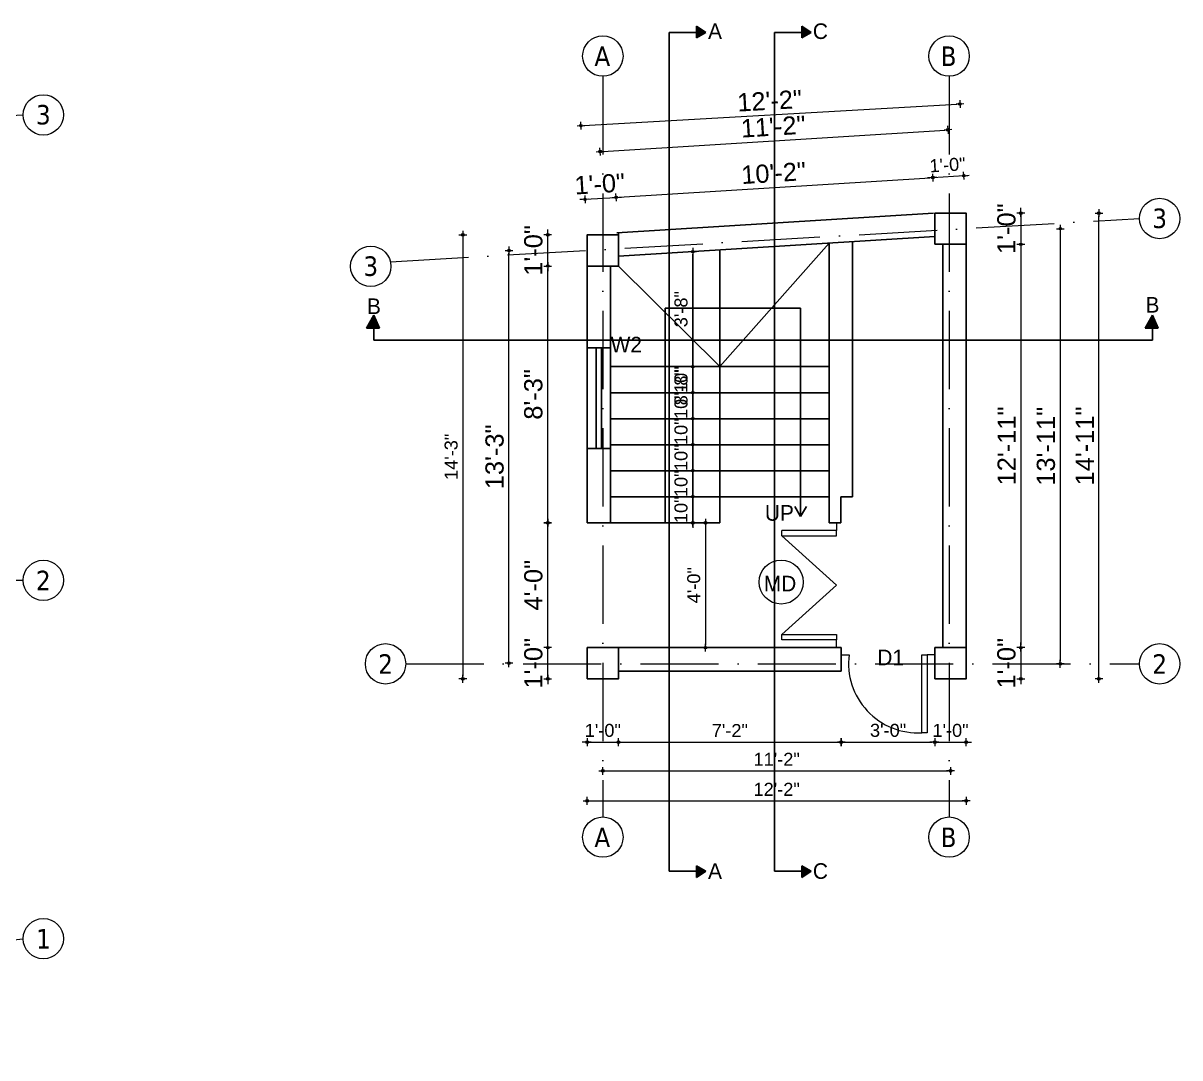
# Model space of a CAD drawing. Header units: inches. Extents: x 10143 to 23587, y -150 to 2442.
# Drawn here: x 11802.9 to 12247.4, y 873.7 to 1271.5 of the extents above; entities that cross this region are included whole.
import ezdxf
from ezdxf.enums import TextEntityAlignment as Align

# ---------------------------------------------------------------- set-up
doc = ezdxf.new("R2010")
doc.units = ezdxf.units.IN
doc.header["$LTSCALE"] = 0.5
doc.header["$MEASUREMENT"] = 0
doc.header["$PDMODE"] = 66
doc.linetypes.add('ACAD_ISO10W100', pattern=[18, 12, -3, 0, -3])
for name, color, linetype, lineweight in [('0.13', 2, 'Continuous', 13), ('DW TEXT', 92, 'Continuous', 15), ('ELEVATION', 85, 'Continuous', 9), ('hatch', 9, 'Continuous', 0), ('TEXT', 220, 'Continuous', 9), ('Toilet', 7, 'Continuous', 25)]:
    doc.layers.add(name, color=color, linetype=linetype, lineweight=lineweight)
doc.styles.add('CEN', font='GOTHIC.TTF')
doc.styles.add('DIM', font='tahoma.ttf')
doc.styles.get("Standard").update_dxf_attribs({"font": 'arial.ttf'})
doc.dimstyles.new('S8', dxfattribs={"dimtxt": 5, "dimasz": 1, "dimexe": 6, "dimexo": 18, "dimgap": 1.9375, "dimtad": 1, "dimdec": 0, "dimzin": 3, "dimdsep": 46, "dimlunit": 4, "dimtxsty": 'Standard', "dimblk": 'dot 2', "dimcen": 12, "dimse1": 1, "dimse2": 1, "dimclrd": 1, "dimclre": 1, "dimclrt": 256, "dimadec": 0, "dimazin": 0, "dimtfac": 0.75, "dimtdec": 0, "dimtix": 1, "dimtmove": 1, "dimatfit": 3, "dimldrblk": 'DOT', "dimfxl": 1, "dimtolj": 1, "dimtzin": 0, "dimlwd": 9, "dimlwe": 9, "dimarcsym": 0})

# ---------------------------------------------------------------- blocks, each defined once
blk = doc.blocks.new('dot1')
at = {"layer": 'hatch'}
h = blk.add_hatch(color=256, dxfattribs=at)
edge = h.paths.add_edge_path()
edge.add_arc((0, 0), 1, 0, 360)
for p, q in [((3, 0), (-3, 0)), ((0, 3), (0, -3))]:
    blk.add_line(p, q, dxfattribs=at)
blk.add_circle((0, 0), 1, dxfattribs=at)
blk = doc.blocks.new('dot 2')
at = {"layer": 'hatch', "xscale": 0.5, "yscale": 0.5, "zscale": 0.5}
blk.add_blockref('dot1', (0, 0), dxfattribs=at)
blk = doc.blocks.new('*D1278')
at = {"layer": 'Defpoints', "color": 0, "transparency": 16777216}
for p in [(12004.48, 1031.43), (12019.64, 1031.43), (12019.64, 1019.43)]:
    blk.add_point(p, dxfattribs=at)
at = {"layer": 'Toilet', "color": 1, "lineweight": 9, "transparency": 16777216}
for p, q in [((12004.48, 1032.43), (12004.48, 1033.43)), ((12004.48, 1019.43), (12004.48, 1031.43)), ((12004.48, 1018.43), (12004.48, 1017.43))]:
    blk.add_line(p, q, dxfattribs=at)
for p, rotation in [((12004.48, 1031.43), 270), ((12004.48, 1019.43), 90)]:
    blk.add_blockref('dot 2', p, dxfattribs=dict(at, rotation=rotation))
at = {"layer": 'Toilet', "transparency": 16777216, "insert": (11998.97, 1025.43), "char_height": 7, "attachment_point": 5, "rotation": 90}
blk.add_mtext('\\A1;1\'-0"', dxfattribs=at)
blk = doc.blocks.new('_Dot')
at = {"color": 0, "linetype": 'ByBlock', "lineweight": -2}
blk.add_line((-0.5, 0), (-1, 0), dxfattribs=at)
at = {"color": 0, "linetype": 'ByBlock', "const_width": 0.5}
blk.add_lwpolyline([(-0.25, 0, 1), (0.25, 0, 1)], format="xyb", close=True, dxfattribs=at)
blk = doc.blocks.new('*D1279')
at = {"layer": 'Defpoints', "color": 0, "transparency": 16777216}
for p in [(12004.48, 1079.43), (12019.64, 1079.43), (12019.64, 1031.43)]:
    blk.add_point(p, dxfattribs=at)
at = {"layer": 'Toilet', "color": 1, "lineweight": 9, "transparency": 16777216}
blk.add_line((12004.48, 1032.43), (12004.48, 1078.43), dxfattribs=at)
for p, rotation in [((12004.48, 1079.43), 90), ((12004.48, 1031.43), 270)]:
    blk.add_blockref('dot 2', p, dxfattribs=dict(at, rotation=rotation))
at = {"layer": 'Toilet', "transparency": 16777216, "insert": (11998.97, 1055.43), "char_height": 7, "attachment_point": 5, "rotation": 90}
blk.add_mtext('\\A1;4\'-0"', dxfattribs=at)
blk = doc.blocks.new('*D1280')
at = {"layer": 'Defpoints', "color": 0, "transparency": 16777216}
for p in [(12004.48, 1178.11), (12019.64, 1178.11), (12019.64, 1079.43)]:
    blk.add_point(p, dxfattribs=at)
at = {"layer": 'Toilet', "color": 1, "lineweight": 9, "transparency": 16777216}
blk.add_line((12004.48, 1080.43), (12004.48, 1177.11), dxfattribs=at)
for p, rotation in [((12004.48, 1178.11), 90), ((12004.48, 1079.43), 270)]:
    blk.add_blockref('dot 2', p, dxfattribs=dict(at, rotation=rotation))
at = {"layer": 'Toilet', "transparency": 16777216, "insert": (11998.96, 1128.77), "char_height": 7, "attachment_point": 5, "rotation": 90}
blk.add_mtext('\\A1;8\'-3"', dxfattribs=at)
blk = doc.blocks.new('*D1281')
at = {"layer": 'Defpoints', "color": 0, "transparency": 16777216}
for p in [(12004.48, 1190.11), (12019.64, 1190.11), (12019.64, 1178.11)]:
    blk.add_point(p, dxfattribs=at)
at = {"layer": 'Toilet', "color": 1, "lineweight": 9, "transparency": 16777216}
for p, q in [((12004.48, 1191.11), (12004.48, 1192.11)), ((12004.48, 1178.11), (12004.48, 1190.11)), ((12004.48, 1177.11), (12004.48, 1176.11))]:
    blk.add_line(p, q, dxfattribs=at)
for p, rotation in [((12004.48, 1190.11), 270), ((12004.48, 1178.11), 90)]:
    blk.add_blockref('dot 2', p, dxfattribs=dict(at, rotation=rotation))
at = {"layer": 'Toilet', "transparency": 16777216, "insert": (11998.97, 1184.11), "char_height": 7, "attachment_point": 5, "rotation": 90}
blk.add_mtext('\\A1;1\'-0"', dxfattribs=at)
blk = doc.blocks.new('*D1277')
at = {"layer": 'Defpoints', "color": 0, "transparency": 16777216}
for p in [(11989.58, 1184.11), (12025.64, 1184.11), (12025.64, 1025.43)]:
    blk.add_point(p, dxfattribs=at)
at = {"layer": 'Toilet', "color": 1, "lineweight": 9, "transparency": 16777216}
blk.add_line((11989.58, 1026.43), (11989.58, 1183.11), dxfattribs=at)
for p, rotation in [((11989.58, 1184.11), 90), ((11989.58, 1025.43), 270)]:
    blk.add_blockref('dot 2', p, dxfattribs=dict(at, rotation=rotation))
at = {"layer": 'Toilet', "transparency": 16777216, "insert": (11984.07, 1104.77), "char_height": 7, "attachment_point": 5, "rotation": 90}
blk.add_mtext('\\A1;13\'-3"', dxfattribs=at)
blk = doc.blocks.new('*D1282')
at = {"layer": 'Defpoints', "color": 0, "transparency": 16777216}
for p in [(12030.79, 1204.51), (12019.64, 1190.11), (12031.64, 1190.86)]:
    blk.add_point(p, dxfattribs=at)
at = {"layer": 'Toilet', "color": 1, "lineweight": 9, "transparency": 16777216}
for p, q in [((12031.79, 1204.58), (12032.79, 1204.64)), ((12017.79, 1203.7), (12016.79, 1203.64)), ((12018.79, 1203.76), (12030.79, 1204.51))]:
    blk.add_line(p, q, dxfattribs=at)
for p, rotation in [((12018.79, 1203.76), 3.575827605927389), ((12030.79, 1204.51), 183.5758276059273)]:
    blk.add_blockref('dot 2', p, dxfattribs=dict(at, rotation=rotation))
at = {"layer": 'Toilet', "transparency": 16777216, "insert": (12024.45, 1209.64), "char_height": 7, "attachment_point": 5, "rotation": 3.5758}
blk.add_mtext('\\A1;1\'-0"', dxfattribs=at)
blk = doc.blocks.new('*D1283')
at = {"layer": 'Defpoints', "color": 0, "transparency": 16777216}
for p in [(12152.41, 1212.11), (12153.26, 1198.46), (12031.64, 1190.86)]:
    blk.add_point(p, dxfattribs=at)
at = {"layer": 'Toilet', "color": 1, "lineweight": 9, "transparency": 16777216}
blk.add_line((12031.79, 1204.58), (12151.41, 1212.05), dxfattribs=at)
for p, rotation in [((12152.41, 1212.11), 3.575827605922174), ((12030.79, 1204.51), 183.5758276059222)]:
    blk.add_blockref('dot 2', p, dxfattribs=dict(at, rotation=rotation))
at = {"layer": 'Toilet', "transparency": 16777216, "insert": (12091.26, 1213.82), "char_height": 7, "attachment_point": 5, "rotation": 3.5758}
blk.add_mtext('\\A1;10\'-2"', dxfattribs=at)
blk = doc.blocks.new('*D1284')
at = {"layer": 'Defpoints', "color": 0, "transparency": 16777216}
for p in [(12164.36, 1212.86), (12153.26, 1198.46), (12165.26, 1198.46)]:
    blk.add_point(p, dxfattribs=at)
at = {"layer": 'Toilet', "color": 1, "lineweight": 9, "transparency": 16777216}
for p, q in [((12151.41, 1212.05), (12150.42, 1211.99)), ((12152.41, 1212.11), (12164.36, 1212.86)), ((12165.36, 1212.92), (12166.36, 1212.99))]:
    blk.add_line(p, q, dxfattribs=at)
for p, rotation in [((12152.41, 1212.11), 3.575827605922193), ((12164.36, 1212.86), 183.5758276059222)]:
    blk.add_blockref('dot 2', p, dxfattribs=dict(at, rotation=rotation))
at = {"layer": 'Toilet', "transparency": 16777216, "insert": (12158.11, 1216.97), "char_height": 5, "attachment_point": 5, "rotation": 3.5758}
blk.add_mtext('\\A1;1\'-0"', dxfattribs=at)
blk = doc.blocks.new('*D1285')
at = {"layer": 'Defpoints', "color": 0, "transparency": 16777216}
for p in [(12165.26, 1198.46), (12165.26, 1186.46), (12186.27, 1186.46)]:
    blk.add_point(p, dxfattribs=at)
at = {"layer": 'Toilet', "color": 1, "lineweight": 9, "transparency": 16777216}
for p, q in [((12186.27, 1199.46), (12186.27, 1200.46)), ((12186.27, 1198.46), (12186.27, 1186.46)), ((12186.27, 1185.46), (12186.27, 1184.46))]:
    blk.add_line(p, q, dxfattribs=at)
for p, rotation in [((12186.27, 1198.46), 270), ((12186.27, 1186.46), 90)]:
    blk.add_blockref('dot 2', p, dxfattribs=dict(at, rotation=rotation))
at = {"layer": 'Toilet', "transparency": 16777216, "insert": (12180.76, 1192.46), "char_height": 7, "attachment_point": 5, "rotation": 90}
blk.add_mtext('\\A1;1\'-0"', dxfattribs=at)
blk = doc.blocks.new('*D1286')
at = {"layer": 'Defpoints', "color": 0, "transparency": 16777216}
for p in [(12165.26, 1186.46), (12165.26, 1031.43), (12186.27, 1031.43)]:
    blk.add_point(p, dxfattribs=at)
at = {"layer": 'Toilet', "color": 1, "lineweight": 9, "transparency": 16777216}
blk.add_line((12186.27, 1185.46), (12186.27, 1032.43), dxfattribs=at)
for p, rotation in [((12186.27, 1186.46), 90), ((12186.27, 1031.43), 270)]:
    blk.add_blockref('dot 2', p, dxfattribs=dict(at, rotation=rotation))
at = {"layer": 'Toilet', "transparency": 16777216, "insert": (12180.82, 1108.95), "char_height": 7, "attachment_point": 5, "rotation": 90}
blk.add_mtext('\\A1;12\'-11"', dxfattribs=at)
blk = doc.blocks.new('*D1287')
at = {"layer": 'Defpoints', "color": 0, "transparency": 16777216}
for p in [(12165.26, 1031.43), (12165.26, 1019.43), (12186.27, 1019.43)]:
    blk.add_point(p, dxfattribs=at)
at = {"layer": 'Toilet', "color": 1, "lineweight": 9, "transparency": 16777216}
for p, q in [((12186.27, 1032.43), (12186.27, 1033.43)), ((12186.27, 1031.43), (12186.27, 1019.43)), ((12186.27, 1018.43), (12186.27, 1017.43))]:
    blk.add_line(p, q, dxfattribs=at)
for p, rotation in [((12186.27, 1031.43), 270), ((12186.27, 1019.43), 90)]:
    blk.add_blockref('dot 2', p, dxfattribs=dict(at, rotation=rotation))
at = {"layer": 'Toilet', "transparency": 16777216, "insert": (12180.76, 1025.43), "char_height": 7, "attachment_point": 5, "rotation": 90}
blk.add_mtext('\\A1;1\'-0"', dxfattribs=at)
blk = doc.blocks.new('*D1288')
at = {"layer": 'Defpoints', "color": 0, "transparency": 16777216}
for p in [(12165.26, 1192.46), (12165.26, 1025.2), (12201.45, 1025.2)]:
    blk.add_point(p, dxfattribs=at)
at = {"layer": 'Toilet', "color": 1, "lineweight": 9, "transparency": 16777216}
blk.add_line((12201.45, 1191.46), (12201.45, 1026.2), dxfattribs=at)
for p, rotation in [((12201.45, 1192.46), 90), ((12201.45, 1025.2), 270)]:
    blk.add_blockref('dot 2', p, dxfattribs=dict(at, rotation=rotation))
at = {"layer": 'Toilet', "transparency": 16777216, "insert": (12195.94, 1108.83), "char_height": 7, "attachment_point": 5, "rotation": 90}
blk.add_mtext('\\A1;13\'-11"', dxfattribs=at)
blk = doc.blocks.new('*D1290')
at = {"layer": 'Defpoints', "color": 0, "transparency": 16777216}
for p in [(12019.64, 1019.43), (12031.64, 1019.43), (12031.64, 995.11)]:
    blk.add_point(p, dxfattribs=at)
at = {"layer": 'Toilet', "color": 1, "lineweight": 9, "transparency": 16777216}
for p, q in [((12018.64, 995.11), (12017.64, 995.11)), ((12019.64, 995.11), (12031.64, 995.11)), ((12032.64, 995.11), (12033.64, 995.11))]:
    blk.add_line(p, q, dxfattribs=at)
blk.add_blockref('dot 2', (12019.64, 995.11), dxfattribs=at)
at = {"layer": 'Toilet', "color": 1, "lineweight": 9, "transparency": 16777216, "rotation": 180}
blk.add_blockref('dot 2', (12031.64, 995.11), dxfattribs=at)
at = {"layer": 'Toilet', "transparency": 16777216, "insert": (12025.64, 999.6), "char_height": 5, "attachment_point": 5}
blk.add_mtext('\\A1;1\'-0"', dxfattribs=at)
blk = doc.blocks.new('*D1291')
at = {"layer": 'Defpoints', "color": 0, "transparency": 16777216}
for p in [(12117.26, 1022.43), (12031.64, 1019.43), (12117.26, 995.11)]:
    blk.add_point(p, dxfattribs=at)
at = {"layer": 'Toilet', "color": 1, "lineweight": 9, "transparency": 16777216}
blk.add_line((12032.64, 995.11), (12116.26, 995.11), dxfattribs=at)
at = {"layer": 'Toilet', "color": 1, "lineweight": 9, "transparency": 16777216, "rotation": 180}
blk.add_blockref('dot 2', (12031.64, 995.11), dxfattribs=at)
at = {"layer": 'Toilet', "color": 1, "lineweight": 9, "transparency": 16777216}
blk.add_blockref('dot 2', (12117.26, 995.11), dxfattribs=at)
at = {"layer": 'Toilet', "transparency": 16777216, "insert": (12074.45, 999.56), "char_height": 5, "attachment_point": 5}
blk.add_mtext('\\A1;7\'-2"', dxfattribs=at)
blk = doc.blocks.new('*D1292')
at = {"layer": 'Defpoints', "color": 0, "transparency": 16777216}
for p in [(12117.26, 1022.43), (12153.26, 1019.43), (12153.26, 995.11)]:
    blk.add_point(p, dxfattribs=at)
at = {"layer": 'Toilet', "color": 1, "lineweight": 9, "transparency": 16777216}
blk.add_line((12118.26, 995.11), (12152.26, 995.11), dxfattribs=at)
at = {"layer": 'Toilet', "color": 1, "lineweight": 9, "transparency": 16777216, "rotation": 180}
blk.add_blockref('dot 2', (12117.26, 995.11), dxfattribs=at)
at = {"layer": 'Toilet', "color": 1, "lineweight": 9, "transparency": 16777216}
blk.add_blockref('dot 2', (12153.26, 995.11), dxfattribs=at)
at = {"layer": 'Toilet', "transparency": 16777216, "insert": (12135.26, 999.61), "char_height": 5, "attachment_point": 5}
blk.add_mtext('\\A1;3\'-0"', dxfattribs=at)
blk = doc.blocks.new('*D1293')
at = {"layer": 'Defpoints', "color": 0, "transparency": 16777216}
for p in [(12153.26, 1019.43), (12165.26, 1019.43), (12165.26, 995.11)]:
    blk.add_point(p, dxfattribs=at)
at = {"layer": 'Toilet', "color": 1, "lineweight": 9, "transparency": 16777216}
for p, q in [((12152.26, 995.11), (12151.26, 995.11)), ((12153.26, 995.11), (12165.26, 995.11)), ((12166.26, 995.11), (12167.26, 995.11))]:
    blk.add_line(p, q, dxfattribs=at)
blk.add_blockref('dot 2', (12153.26, 995.11), dxfattribs=at)
at = {"layer": 'Toilet', "color": 1, "lineweight": 9, "transparency": 16777216, "rotation": 180}
blk.add_blockref('dot 2', (12165.26, 995.11), dxfattribs=at)
at = {"layer": 'Toilet', "transparency": 16777216, "insert": (12159.26, 999.6), "char_height": 5, "attachment_point": 5}
blk.add_mtext('\\A1;1\'-0"', dxfattribs=at)
blk = doc.blocks.new('*D1294')
at = {"layer": 'Defpoints', "color": 0, "transparency": 16777216}
for p in [(12025.64, 1019.43), (12159.26, 1019.43), (12159.26, 984.05)]:
    blk.add_point(p, dxfattribs=at)
at = {"layer": 'Toilet', "color": 1, "lineweight": 9, "transparency": 16777216}
blk.add_line((12026.64, 984.05), (12158.26, 984.05), dxfattribs=at)
at = {"layer": 'Toilet', "color": 1, "lineweight": 9, "transparency": 16777216, "rotation": 180}
blk.add_blockref('dot 2', (12025.64, 984.05), dxfattribs=at)
at = {"layer": 'Toilet', "color": 1, "lineweight": 9, "transparency": 16777216}
blk.add_blockref('dot 2', (12159.26, 984.05), dxfattribs=at)
at = {"layer": 'Toilet', "transparency": 16777216, "insert": (12092.45, 988.5), "char_height": 5, "attachment_point": 5}
blk.add_mtext('\\A1;11\'-2"', dxfattribs=at)
blk = doc.blocks.new('*D1296')
at = {"layer": 'Defpoints', "color": 0, "transparency": 16777216}
for p in [(12019.64, 1190.11), (11971.87, 1019.43), (12019.64, 1019.43)]:
    blk.add_point(p, dxfattribs=at)
at = {"layer": 'Toilet', "color": 1, "lineweight": 9, "transparency": 16777216}
blk.add_line((11971.87, 1189.11), (11971.87, 1020.43), dxfattribs=at)
for p, rotation in [((11971.87, 1190.11), 90), ((11971.87, 1019.43), 270)]:
    blk.add_blockref('dot 2', p, dxfattribs=dict(at, rotation=rotation))
at = {"layer": 'Toilet', "transparency": 16777216, "insert": (11967.38, 1104.77), "char_height": 5, "attachment_point": 5, "rotation": 90}
blk.add_mtext('\\A1;14\'-3"', dxfattribs=at)
blk = doc.blocks.new('*D1297')
at = {"layer": 'Defpoints', "color": 0, "transparency": 16777216}
for p in [(12158.25, 1230.45), (12159.26, 1214.18), (12025.64, 1205.83)]:
    blk.add_point(p, dxfattribs=at)
at = {"layer": 'Toilet', "color": 1, "lineweight": 9, "transparency": 16777216}
blk.add_line((12025.62, 1222.17), (12157.25, 1230.39), dxfattribs=at)
for p, rotation in [((12158.25, 1230.45), 3.575827605927187), ((12024.63, 1222.1), 183.5758276059272)]:
    blk.add_blockref('dot 2', p, dxfattribs=dict(at, rotation=rotation))
at = {"layer": 'Toilet', "transparency": 16777216, "insert": (12091.1, 1231.72), "char_height": 7, "attachment_point": 5, "rotation": 3.5758}
blk.add_mtext('\\A1;11\'-2"', dxfattribs=at)
blk = doc.blocks.new('*D1298')
at = {"layer": 'Defpoints', "color": 0, "transparency": 16777216}
for p in [(12162.86, 1240.39), (12165.26, 1198.46), (12019.64, 1190.11)]:
    blk.add_point(p, dxfattribs=at)
at = {"layer": 'Toilet', "color": 1, "lineweight": 9, "transparency": 16777216}
blk.add_line((12018.24, 1232.09), (12161.86, 1240.33), dxfattribs=at)
for p, rotation in [((12162.86, 1240.39), 3.281833872239713), ((12017.24, 1232.04), 183.2818338722398)]:
    blk.add_blockref('dot 2', p, dxfattribs=dict(at, rotation=rotation))
at = {"layer": 'Toilet', "transparency": 16777216, "insert": (12089.74, 1241.66), "char_height": 7, "attachment_point": 5, "rotation": 3.2818}
blk.add_mtext('\\A1;12\'-2"', dxfattribs=at)
blk = doc.blocks.new('*D1299')
at = {"layer": 'Defpoints', "color": 0, "transparency": 16777216}
for p in [(12049.64, 1089.43), (12060.19, 1089.43), (12049.64, 1079.43)]:
    blk.add_point(p, dxfattribs=at)
at = {"layer": 'Toilet', "color": 1, "lineweight": 9, "transparency": 16777216}
for p, q in [((12060.19, 1090.43), (12060.19, 1091.43)), ((12060.19, 1079.43), (12060.19, 1089.43)), ((12060.19, 1078.43), (12060.19, 1077.43))]:
    blk.add_line(p, q, dxfattribs=at)
for p, rotation in [((12060.19, 1089.43), 270), ((12060.19, 1079.43), 90)]:
    blk.add_blockref('dot 2', p, dxfattribs=dict(at, rotation=rotation))
at = {"layer": 'Toilet', "transparency": 16777216, "insert": (12055.7, 1084.43), "char_height": 5, "attachment_point": 5, "rotation": 90}
blk.add_mtext('\\A1;10"', dxfattribs=at)
blk = doc.blocks.new('*D1300')
at = {"layer": 'Defpoints', "color": 0, "transparency": 16777216}
for p in [(12060.19, 1099.43), (12060.19, 1099.43), (12049.64, 1089.43)]:
    blk.add_point(p, dxfattribs=at)
at = {"layer": 'Toilet', "color": 1, "lineweight": 9, "transparency": 16777216}
for p, q in [((12060.19, 1100.43), (12060.19, 1101.43)), ((12060.19, 1089.43), (12060.19, 1099.43)), ((12060.19, 1088.43), (12060.19, 1087.43))]:
    blk.add_line(p, q, dxfattribs=at)
for p, rotation in [((12060.19, 1099.43), 270), ((12060.19, 1089.43), 90)]:
    blk.add_blockref('dot 2', p, dxfattribs=dict(at, rotation=rotation))
at = {"layer": 'Toilet', "transparency": 16777216, "insert": (12055.7, 1094.43), "char_height": 5, "attachment_point": 5, "rotation": 90}
blk.add_mtext('\\A1;10"', dxfattribs=at)
blk = doc.blocks.new('*D1301')
at = {"layer": 'Defpoints', "color": 0, "transparency": 16777216}
for p in [(12060.19, 1109.43), (12060.19, 1109.43), (12060.19, 1099.43)]:
    blk.add_point(p, dxfattribs=at)
at = {"layer": 'Toilet', "color": 1, "lineweight": 9, "transparency": 16777216}
for p, q in [((12060.19, 1110.43), (12060.19, 1111.43)), ((12060.19, 1099.43), (12060.19, 1109.43)), ((12060.19, 1098.43), (12060.19, 1097.43))]:
    blk.add_line(p, q, dxfattribs=at)
for p, rotation in [((12060.19, 1109.43), 270), ((12060.19, 1099.43), 90)]:
    blk.add_blockref('dot 2', p, dxfattribs=dict(at, rotation=rotation))
at = {"layer": 'Toilet', "transparency": 16777216, "insert": (12055.7, 1104.43), "char_height": 5, "attachment_point": 5, "rotation": 90}
blk.add_mtext('\\A1;10"', dxfattribs=at)
blk = doc.blocks.new('*D1302')
at = {"layer": 'Defpoints', "color": 0, "transparency": 16777216}
for p in [(12060.19, 1119.43), (12060.19, 1119.43), (12060.19, 1109.43)]:
    blk.add_point(p, dxfattribs=at)
at = {"layer": 'Toilet', "color": 1, "lineweight": 9, "transparency": 16777216}
for p, q in [((12060.19, 1120.43), (12060.19, 1121.43)), ((12060.19, 1109.43), (12060.19, 1119.43)), ((12060.19, 1108.43), (12060.19, 1107.43))]:
    blk.add_line(p, q, dxfattribs=at)
for p, rotation in [((12060.19, 1119.43), 270), ((12060.19, 1109.43), 90)]:
    blk.add_blockref('dot 2', p, dxfattribs=dict(at, rotation=rotation))
at = {"layer": 'Toilet', "transparency": 16777216, "insert": (12055.7, 1114.43), "char_height": 5, "attachment_point": 5, "rotation": 90}
blk.add_mtext('\\A1;10"', dxfattribs=at)
blk = doc.blocks.new('*D1303')
at = {"layer": 'Defpoints', "color": 0, "transparency": 16777216}
for p in [(12060.19, 1129.43), (12060.69, 1129.43), (12060.19, 1119.43)]:
    blk.add_point(p, dxfattribs=at)
at = {"layer": 'Toilet', "color": 1, "lineweight": 9, "transparency": 16777216}
for p, q in [((12060.19, 1130.43), (12060.19, 1131.43)), ((12060.19, 1119.43), (12060.19, 1129.43)), ((12060.19, 1118.43), (12060.19, 1117.43))]:
    blk.add_line(p, q, dxfattribs=at)
for p, rotation in [((12060.19, 1129.43), 270), ((12060.19, 1119.43), 90)]:
    blk.add_blockref('dot 2', p, dxfattribs=dict(at, rotation=rotation))
at = {"layer": 'Toilet', "transparency": 16777216, "insert": (12055.7, 1124.43), "char_height": 5, "attachment_point": 5, "rotation": 90}
blk.add_mtext('\\A1;10"', dxfattribs=at)
blk = doc.blocks.new('*D1304')
at = {"layer": 'Defpoints', "color": 0, "transparency": 16777216}
for p in [(12060.19, 1139.43), (12061.69, 1139.43), (12060.69, 1129.43)]:
    blk.add_point(p, dxfattribs=at)
at = {"layer": 'Toilet', "color": 1, "lineweight": 9, "transparency": 16777216}
for p, q in [((12060.19, 1140.43), (12060.19, 1141.43)), ((12060.19, 1129.43), (12060.19, 1139.43)), ((12060.19, 1128.43), (12060.19, 1127.43))]:
    blk.add_line(p, q, dxfattribs=at)
for p, rotation in [((12060.19, 1139.43), 270), ((12060.19, 1129.43), 90)]:
    blk.add_blockref('dot 2', p, dxfattribs=dict(at, rotation=rotation))
at = {"layer": 'Toilet', "transparency": 16777216, "insert": (12055.7, 1134.43), "char_height": 5, "attachment_point": 5, "rotation": 90}
blk.add_mtext('\\A1;10"', dxfattribs=at)
blk = doc.blocks.new('*D1305')
at = {"layer": 'Defpoints', "color": 0, "transparency": 16777216}
for p in [(12060.19, 1183.63), (12060.19, 1183.63), (12061.69, 1139.43)]:
    blk.add_point(p, dxfattribs=at)
at = {"layer": 'Toilet', "color": 1, "lineweight": 9, "transparency": 16777216}
blk.add_line((12060.19, 1140.43), (12060.19, 1182.63), dxfattribs=at)
for p, rotation in [((12060.19, 1183.63), 90), ((12060.19, 1139.43), 270)]:
    blk.add_blockref('dot 2', p, dxfattribs=dict(at, rotation=rotation))
at = {"layer": 'Toilet', "transparency": 16777216, "insert": (12055.7, 1161.53), "char_height": 5, "attachment_point": 5, "rotation": 90}
blk.add_mtext('\\A1;3\'-8"', dxfattribs=at)
blk = doc.blocks.new('*D1306')
at = {"layer": 'Defpoints', "color": 0, "transparency": 16777216}
for p in [(12060.19, 1183.63), (12028.64, 1079.43), (12060.19, 1079.43)]:
    blk.add_point(p, dxfattribs=at)
at = {"layer": 'Toilet', "color": 1, "lineweight": 9, "transparency": 16777216}
blk.add_line((12060.19, 1182.63), (12060.19, 1080.43), dxfattribs=at)
for p, rotation in [((12060.19, 1183.63), 90), ((12060.19, 1079.43), 270)]:
    blk.add_blockref('dot 2', p, dxfattribs=dict(at, rotation=rotation))
at = {"layer": 'Toilet', "transparency": 16777216, "insert": (12055.7, 1131.53), "char_height": 5, "attachment_point": 5, "rotation": 90}
blk.add_mtext('\\A1;8\'-8"', dxfattribs=at)
blk = doc.blocks.new('*D1307')
at = {"layer": 'Defpoints', "color": 0, "transparency": 16777216}
for p in [(12070.64, 1079.43), (12065.09, 1031.43), (12070.64, 1031.43)]:
    blk.add_point(p, dxfattribs=at)
at = {"layer": 'Toilet', "color": 1, "lineweight": 9, "transparency": 16777216}
blk.add_line((12065.09, 1078.43), (12065.09, 1032.43), dxfattribs=at)
for p, rotation in [((12065.09, 1079.43), 90), ((12065.09, 1031.43), 270)]:
    blk.add_blockref('dot 2', p, dxfattribs=dict(at, rotation=rotation))
at = {"layer": 'Toilet', "transparency": 16777216, "insert": (12060.6, 1055.43), "char_height": 5, "attachment_point": 5, "rotation": 90}
blk.add_mtext('\\A1;4\'-0"', dxfattribs=at)

msp = doc.modelspace()

# ---------------------------------------------------------------- hatches: boundary and pattern name
at = {"layer": 'Toilet'}
for points in [[(12065.2, 1267.91), (12061.64, 1265.83), (12061.64, 1270.31)], [(12105.69, 1267.91), (12102.13, 1265.83), (12102.13, 1270.31)], [(11937.6, 1159.17), (11934.89, 1154.18), (11939.81, 1154.18)], [(12236.81, 1159.17), (12234.1, 1154.18), (12239.02, 1154.18)], [(12065.2, 945.52), (12061.64, 947.6), (12061.64, 943.12)], [(12105.69, 945.52), (12102.13, 947.6), (12102.13, 943.12)]]:
    msp.add_hatch(color=256, dxfattribs=at).paths.add_polyline_path(points)

# ---------------------------------------------------------------- linework, layer by layer
at = {"layer": '0.13', "color": 0, "ltscale": 0.5}
for p, q in [((12113.14, 1079.43), (12117.14, 1079.43)), ((12112.64, 1031.43), (12116.64, 1031.43)), ((12117.26, 1031.43), (12117.26, 1022.68)), ((12153.26, 1031.43), (12153.26, 1027.43)), ((12165.26, 1031.43), (12165.26, 1027.43))]:
    msp.add_line(p, q, dxfattribs=at)
at = {"layer": 'ELEVATION', "color": 146, "ltscale": 0.25, "true_color": 0x105689}
for p, q in [((12115.4, 1076.43), (12094.4, 1076.43)), ((12094.4, 1074.43), (12094.4, 1076.43)), ((12115.4, 1079.43), (12115.4, 1076.43)), ((12115.4, 1074.43), (12115.4, 1076.43)), ((12094.4, 1074.43), (12115.4, 1074.43)), ((12094.4, 1074.43), (12115.4, 1055.43)), ((12094.4, 1036.43), (12115.4, 1055.43)), ((12094.4, 1034.43), (12094.4, 1036.43)), ((12094.4, 1036.43), (12115.4, 1036.43)), ((12115.4, 1036.43), (12115.4, 1034.43)), ((12115.4, 1034.43), (12094.4, 1034.43)), ((12115.4, 1031.43), (12115.4, 1034.43)), ((12117.26, 1028.67), (12120.26, 1028.67)), ((12148.26, 998.67), (12148.26, 1028.67)), ((12148.26, 1028.67), (12150.26, 1028.67)), ((12153.26, 1028.67), (12150.26, 1028.67)), ((12150.26, 1028.67), (12150.26, 998.67)), ((12150.26, 998.67), (12148.26, 998.67))]:
    msp.add_line(p, q, dxfattribs=at)
at = {"layer": 'ELEVATION'}
msp.add_circle((12094.17, 1056.63), 8.46, dxfattribs=at)
at = {"layer": 'ELEVATION', "color": 146, "ltscale": 0.25, "true_color": 0x105689}
msp.add_arc((12146.81, 1025.39), 26.75, 172.938, 273.1121, dxfattribs=at)
at = {"layer": 'TEXT', "linetype": 'ACAD_ISO10W100', "ltscale": 5}
for p, q in [((12025.64, 1251.04), (12025.64, 966.35)), ((12158.7, 1251.04), (12158.7, 966.35)), ((11379.15, 1215.72), (11802.88, 1236.19)), ((11944.02, 1179.75), (12231.86, 1196.37)), ((11379.15, 1057.32), (11802.88, 1057.32)), ((11949.9, 1025.2), (12231.86, 1025.2)), ((11379.2, 873.75), (11802.88, 919.56))]:
    msp.add_line(p, q, dxfattribs=at)
at = {"layer": 'TEXT', "ltscale": 0.5}
for centre in [(12025.64, 1258.81), (12158.7, 1258.81), (11810.64, 1236.19), (12239.62, 1196.37), (11936.46, 1177.98), (11810.64, 1057.32), (11942.14, 1025.2), (12239.62, 1025.2), (12025.64, 958.59), (12158.7, 958.59), (11810.64, 919.56)]:
    msp.add_circle(centre, 7.76, dxfattribs=at)
at = {"layer": 'Toilet'}
for p, q in [((12051.15, 1267.91), (12051.15, 945.52)), ((12051.15, 1267.91), (12061.64, 1267.91)), ((12061.64, 1265.83), (12061.64, 1270.31)), ((12061.64, 1270.31), (12065.2, 1267.91)), ((12065.2, 1267.91), (12061.64, 1265.83)), ((12091.64, 1267.91), (12091.64, 945.52)), ((12091.64, 1267.91), (12102.13, 1267.91)), ((12102.13, 1265.83), (12102.13, 1270.31)), ((12102.13, 1270.31), (12105.69, 1267.91)), ((12105.69, 1267.91), (12102.13, 1265.83)), ((12152.7, 1198.43), (12031.08, 1190.83)), ((12019.64, 1190.11), (12019.64, 1079.43)), ((12031.64, 1190.11), (12031.64, 1190.86)), ((12153.26, 1189.45), (12031.64, 1181.85)), ((12070.64, 1139.43), (12112.64, 1186.91)), ((12112.64, 1186.91), (12112.64, 1089.43)), ((12121.64, 1187.47), (12121.64, 1089.43)), ((12070.64, 1139.43), (12070.64, 1184.28)), ((12156.26, 1186.46), (12156.26, 1031.43)), ((12165.26, 1186.46), (12165.26, 1031.43)), ((12028.64, 1178.11), (12028.64, 1079.43)), ((12070.64, 1139.43), (12031.64, 1178.11)), ((12049.64, 1079.43), (12049.64, 1161.86)), ((12049.64, 1161.86), (12101.64, 1161.86)), ((12101.64, 1161.86), (12101.64, 1081.82)), ((11937.6, 1159.17), (11934.89, 1154.18)), ((11939.81, 1154.18), (11937.6, 1159.17)), ((12236.81, 1159.17), (12234.1, 1154.18)), ((12239.02, 1154.18), (12236.81, 1159.17)), ((11934.89, 1154.18), (11939.81, 1154.18)), ((11937.6, 1149.64), (11937.6, 1154.18)), ((12234.1, 1154.18), (12239.02, 1154.18)), ((12236.81, 1149.64), (12236.81, 1154.18)), ((11937.6, 1149.64), (12236.81, 1149.64)), ((12019.64, 1107.93), (12019.64, 1146.61)), ((12019.64, 1146.61), (12028.64, 1146.61)), ((12023.14, 1107.93), (12023.14, 1146.61)), ((12025.14, 1107.93), (12025.14, 1146.61)), ((12070.64, 1139.43), (12028.64, 1139.43)), ((12070.64, 1079.43), (12070.64, 1139.43)), ((12112.64, 1139.43), (12070.64, 1139.43)), ((12070.64, 1079.43), (12070.64, 1139.43)), ((12080.64, 1139.43), (12070.64, 1139.43)), ((12070.64, 1129.43), (12028.64, 1129.43)), ((12112.64, 1129.43), (12070.64, 1129.43)), ((12070.64, 1119.43), (12028.64, 1119.43)), ((12112.64, 1119.43), (12070.64, 1119.43)), ((12028.64, 1107.93), (12019.64, 1107.93)), ((12070.64, 1109.43), (12028.64, 1109.43)), ((12112.64, 1109.43), (12070.64, 1109.43)), ((12070.64, 1099.43), (12028.64, 1099.43)), ((12112.64, 1099.43), (12070.64, 1099.43)), ((12070.64, 1089.43), (12028.64, 1089.43)), ((12112.64, 1089.43), (12070.64, 1089.43)), ((12112.64, 1089.43), (12112.64, 1079.43)), ((12117.14, 1089.43), (12121.64, 1089.43)), ((12117.14, 1079.43), (12117.14, 1089.43)), ((12101.64, 1081.82), (12099.38, 1085.71)), ((12101.64, 1081.82), (12103.9, 1085.71)), ((12019.64, 1079.43), (12028.64, 1079.43)), ((12070.64, 1079.43), (12028.64, 1079.43)), ((12117.14, 1079.43), (12112.64, 1079.43)), ((12117.26, 1031.43), (12031.64, 1031.43)), ((12117.26, 1022.43), (12117.26, 1031.43)), ((12117.26, 1022.43), (12031.64, 1022.43)), ((12065.2, 945.52), (12061.64, 947.6)), ((12061.64, 947.6), (12061.64, 943.12)), ((12105.69, 945.52), (12102.13, 947.6)), ((12102.13, 947.6), (12102.13, 943.12)), ((12051.15, 945.52), (12061.64, 945.52)), ((12061.64, 943.12), (12065.2, 945.52)), ((12091.64, 945.52), (12102.13, 945.52)), ((12102.13, 943.12), (12105.69, 945.52))]:
    msp.add_line(p, q, dxfattribs=at)
for points in [[(12153.26, 1186.46), (12153.26, 1198.46), (12165.26, 1198.46), (12165.26, 1186.46)], [(12019.64, 1178.11), (12019.64, 1190.11), (12031.64, 1190.11), (12031.64, 1178.11)], [(12019.64, 1019.43), (12019.64, 1031.43), (12031.64, 1031.43), (12031.64, 1019.43)], [(12153.26, 1019.43), (12153.26, 1031.43), (12165.26, 1031.43), (12165.26, 1019.43)]]:
    msp.add_lwpolyline(points, close=True, dxfattribs=at)

# ---------------------------------------------------------------- texts
at = {"layer": 'DW TEXT', "ltscale": 0.13, "style": 'CEN'}
for s, p in [('A', (12068.76, 1268.38)), ('C', (12109.25, 1268.38)), ('B', (11937.69, 1162.66)), ('B', (12236.86, 1163.2)), ('W2', (12034.66, 1147.91)), ('UP', (12093.5, 1083.22)), ('MD', (12093.74, 1056.06)), ('D1', (12136.26, 1027.67)), ('A', (12068.76, 945.56)), ('C', (12109.25, 945.56))]:
    msp.add_text(s, height=6, dxfattribs=at).set_placement(p, align=Align.MIDDLE_CENTER)
at = {"layer": 'TEXT', "ltscale": 0.5, "char_height": 7.5, "width": 853.3078, "attachment_point": 9, "style": 'DIM'}
for s, insert in [('A', (12028.47, 1255)), ('B', (12161.53, 1255)), ('3', (11813.46, 1232.38)), ('3', (12242.44, 1192.56)), ('3', (11939.28, 1174.17)), ('2', (11813.46, 1053.5)), ('2', (11944.96, 1021.39)), ('2', (12242.44, 1021.39)), ('A', (12028.47, 954.77)), ('B', (12161.53, 954.77)), ('1', (11813.46, 915.75))]:
    msp.add_mtext(s, dxfattribs=dict(at, insert=insert))

# ---------------------------------------------------------------- dimensions: what is measured, and where the dimension line sits
at = {"layer": 'Toilet'}
for p1, p2, distance, override, picture, middle in [((12019.64, 1190.11), (12165.26, 1198.46), 41.99, {"dimtxt": 7, "dimfxl": 2, "dimfxlon": 1, "dimarcsym": 1}, '*D1298', (12089.74, 1241.66)), ((12025.64, 1205.83), (12159.26, 1214.18), 16.31, {"dimtxt": 7, "dimfxl": 2, "dimfxlon": 1, "dimarcsym": 1}, '*D1297', (12091.1, 1231.72)), ((12019.64, 1190.11), (12031.64, 1190.86), 13.68, {"dimtxt": 7, "dimfxl": 2, "dimfxlon": 1, "dimarcsym": 1}, '*D1282', (12024.45, 1209.64)), ((12165.26, 1198.46), (12165.26, 1186.46), 21.01, {"dimtxt": 7, "dimfxl": 2, "dimfxlon": 1, "dimarcsym": 1}, '*D1285', (12180.76, 1192.46)), ((12165.26, 1192.46), (12165.26, 1025.2), 36.19, {"dimtxt": 7, "dimfxl": 2, "dimfxlon": 1, "dimarcsym": 1}, '*D1288', (12195.94, 1108.83)), ((12049.64, 1079.43), (12049.64, 1089.43), -10.55, {"dimfxl": 2, "dimfxlon": 1, "dimarcsym": 1}, '*D1299', (12055.7, 1084.43)), ((12019.64, 1019.43), (12031.64, 1019.43), -24.32, {"dimfxl": 2, "dimfxlon": 1, "dimarcsym": 1}, '*D1290', (12025.64, 999.6)), ((12025.64, 1019.43), (12159.26, 1019.43), -35.38, {"dimfxl": 2, "dimfxlon": 1, "dimarcsym": 1}, '*D1294', (12092.45, 988.5))]:
    dim = msp.add_aligned_dim(p1=p1, p2=p2, distance=distance, dimstyle='S8', override=override, dxfattribs=at)
    dim.commit()
    dim.dimension.update_dxf_attribs({"geometry": picture, "text_midpoint": middle})
for base, p1, p2, angle, override, picture, middle in [((12152.41, 1212.11), (12031.64, 1190.86), (12153.26, 1198.46), 183.5758, {"dimtxt": 7, "dimfxl": 2, "dimfxlon": 1, "dimarcsym": 1}, '*D1283', (12091.26, 1213.82)), ((12164.36, 1212.86), (12153.26, 1198.46), (12165.26, 1198.46), 183.5758, {"dimfxl": 2, "dimfxlon": 1, "dimarcsym": 1}, '*D1284', (12158.11, 1216.97)), ((11971.87, 1019.43), (12019.64, 1190.11), (12019.64, 1019.43), 90, {"dimfxl": 2, "dimfxlon": 1, "dimarcsym": 1}, '*D1296', (11967.38, 1104.77)), ((12004.48, 1190.11), (12019.64, 1178.11), (12019.64, 1190.11), 90, {"dimtxt": 7, "dimfxl": 2, "dimfxlon": 1, "dimarcsym": 1}, '*D1281', (11998.97, 1184.11)), ((12186.27, 1031.43), (12165.26, 1186.46), (12165.26, 1031.43), 90, {"dimtxt": 7, "dimfxl": 2, "dimfxlon": 1, "dimarcsym": 1}, '*D1286', (12180.82, 1108.95)), ((11989.58, 1184.11), (12025.64, 1025.43), (12025.64, 1184.11), 90, {"dimtxt": 7, "dimfxl": 2, "dimfxlon": 1, "dimarcsym": 1}, '*D1277', (11984.07, 1104.77)), ((12060.19, 1079.43), (12060.19, 1183.63), (12028.64, 1079.43), 270, {"dimfxl": 2, "dimfxlon": 1, "dimarcsym": 1}, '*D1306', (12055.7, 1131.53)), ((12060.19, 1183.63), (12061.69, 1139.43), (12060.19, 1183.63), 270, {"dimfxl": 2, "dimfxlon": 1, "dimarcsym": 1}, '*D1305', (12055.7, 1161.53)), ((12004.48, 1178.11), (12019.64, 1079.43), (12019.64, 1178.11), 90, {"dimtxt": 7, "dimfxl": 2, "dimfxlon": 1, "dimarcsym": 1}, '*D1280', (11998.96, 1128.77)), ((12060.19, 1139.43), (12060.69, 1129.43), (12061.69, 1139.43), 270, {"dimfxl": 2, "dimfxlon": 1, "dimarcsym": 1}, '*D1304', (12055.7, 1134.43)), ((12060.19, 1129.43), (12060.19, 1119.43), (12060.69, 1129.43), 270, {"dimfxl": 2, "dimfxlon": 1, "dimarcsym": 1}, '*D1303', (12055.7, 1124.43)), ((12060.19, 1119.43), (12060.19, 1109.43), (12060.19, 1119.43), 270, {"dimfxl": 2, "dimfxlon": 1, "dimarcsym": 1}, '*D1302', (12055.7, 1114.43)), ((12060.19, 1109.43), (12060.19, 1099.43), (12060.19, 1109.43), 270, {"dimfxl": 2, "dimfxlon": 1, "dimarcsym": 1}, '*D1301', (12055.7, 1104.43)), ((12060.19, 1099.43), (12049.64, 1089.43), (12060.19, 1099.43), 270, {"dimfxl": 2, "dimfxlon": 1, "dimarcsym": 1}, '*D1300', (12055.7, 1094.43)), ((12004.48, 1079.43), (12019.64, 1031.43), (12019.64, 1079.43), 90, {"dimtxt": 7, "dimfxl": 2, "dimfxlon": 1, "dimarcsym": 1}, '*D1279', (11998.97, 1055.43)), ((12065.09, 1031.43), (12070.64, 1079.43), (12070.64, 1031.43), 90, {"dimfxl": 2, "dimfxlon": 1, "dimarcsym": 1}, '*D1307', (12060.6, 1055.43)), ((12004.48, 1031.43), (12019.64, 1019.43), (12019.64, 1031.43), 90, {"dimtxt": 7, "dimfxl": 2, "dimfxlon": 1, "dimarcsym": 1}, '*D1278', (11998.97, 1025.43)), ((12186.27, 1019.43), (12165.26, 1031.43), (12165.26, 1019.43), 90, {"dimtxt": 7, "dimfxl": 2, "dimfxlon": 1, "dimarcsym": 1}, '*D1287', (12180.76, 1025.43)), ((12117.26, 995.11), (12031.64, 1019.43), (12117.26, 1022.43), 180, {"dimfxl": 2, "dimfxlon": 1, "dimarcsym": 1}, '*D1291', (12074.45, 999.56)), ((12153.26, 995.11), (12117.26, 1022.43), (12153.26, 1019.43), 180, {"dimfxl": 2, "dimfxlon": 1, "dimarcsym": 1}, '*D1292', (12135.26, 999.61)), ((12165.26, 995.11), (12153.26, 1019.43), (12165.26, 1019.43), 180, {"dimfxl": 2, "dimfxlon": 1, "dimarcsym": 1}, '*D1293', (12159.26, 999.6))]:
    dim = msp.add_linear_dim(base=base, p1=p1, p2=p2, angle=angle, dimstyle='S8', override=override, dxfattribs=at)
    dim.commit()
    dim.dimension.update_dxf_attribs({"geometry": picture, "text_midpoint": middle})
msp.add_aligned_dim(p1=(12165.26, 1019.43), p2=(12165.26, 1198.46), distance=-51.02, dimstyle='S8', override={"dimtxt": 7, "dimfxl": 2, "dimfxlon": 1, "dimarcsym": 1}, dxfattribs=at).render()
msp.add_linear_dim(base=(12165.26, 972.53), p1=(12019.64, 1019.43), p2=(12165.26, 1019.43), dimstyle='S8', override={"dimfxl": 2, "dimfxlon": 1, "dimarcsym": 1}, dxfattribs=at).render()

doc.saveas('drawing.dxf')
